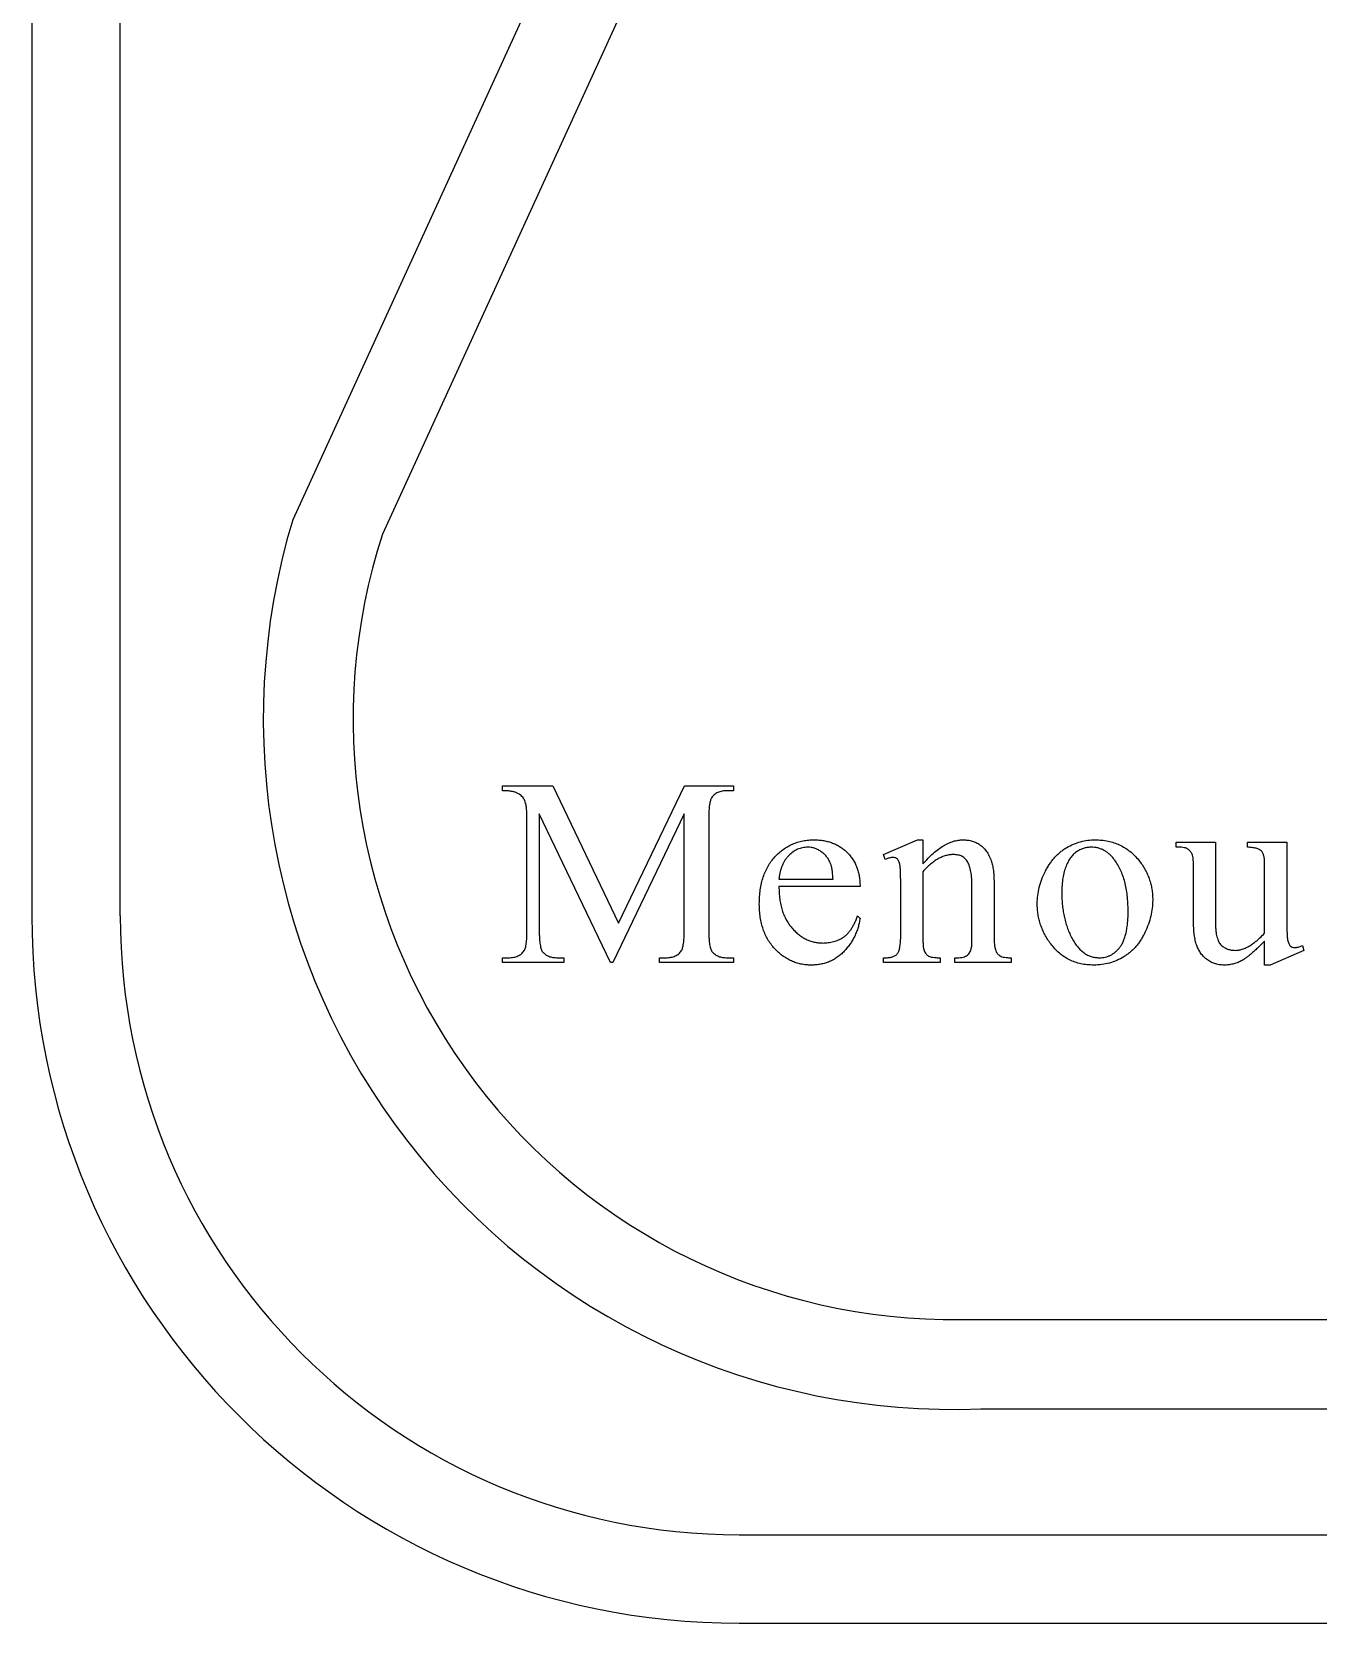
# Model space of a CAD drawing. Header units: millimetres. Extents: x -130 to 450, y -100 to 100.
# Drawn here: x -130 to -57.3, y -100 to -10 of the extents above; entities that cross this region are included whole.
import ezdxf

# ---------------------------------------------------------------- set-up
doc = ezdxf.new("R2010")
doc.units = ezdxf.units.MM

msp = doc.modelspace()

# ---------------------------------------------------------------- linework, layer by layer
at = {"color": 7, "linetype": 'Continuous', "lineweight": 25}
for p, q in [((-65.691, 70.62), (-115.249, -37.615)), ((-62.088, 66.606), (-110.18, -38.427)), ((-130, 60), (-130, -60)), ((-125, -60), (-125, 60)), ((-103.39, -52.653), (-100.543, -52.653)), ((-103.39, -52.931), (-103.39, -52.653)), ((-100.543, -52.653), (-96.824, -60.422)), ((-96.824, -60.422), (-93.104, -52.653)), ((-93.104, -52.653), (-90.335, -52.653)), ((-90.335, -52.931), (-90.676, -52.931)), ((-90.335, -52.653), (-90.335, -52.931)), ((-102.002, -60.847), (-102.002, -54.458)), ((-101.307, -54.239), (-101.307, -60.847)), ((-97.279, -62.653), (-101.307, -54.239)), ((-93.113, -54.239), (-97.14, -62.653)), ((-93.113, -60.847), (-93.113, -54.239)), ((-91.724, -54.458), (-91.724, -60.847)), ((-81.842, -56.542), (-79.919, -55.708)), ((-79.919, -55.708), (-79.62, -55.708)), ((-79.62, -55.708), (-79.62, -57.071)), ((-81.746, -56.82), (-81.842, -56.542)), ((-65.294, -55.847), (-63.071, -55.847)), ((-65.294, -56.125), (-65.294, -55.847)), ((-63.071, -55.847), (-63.071, -60.411)), ((-61.266, -55.847), (-59.044, -55.847)), ((-61.266, -56.125), (-61.266, -55.847)), ((-59.044, -55.847), (-59.044, -60.014)), ((-79.62, -57.51), (-79.62, -61.125)), ((-64.321, -60.138), (-64.321, -57.097)), ((-60.294, -60.991), (-60.294, -57.097)), ((-87.755, -57.931), (-84.7, -57.931)), ((-83.172, -58.347), (-87.755, -58.347)), ((-76.842, -61.125), (-76.842, -58.321)), ((-75.592, -58.247), (-75.592, -61.125)), ((-80.87, -61.125), (-80.87, -58.486)), ((-83.311, -60.014), (-83.172, -60.153)), ((-60.294, -62.792), (-60.294, -61.429)), ((-58.071, -61.958), (-59.981, -62.792)), ((-58.16, -61.681), (-58.071, -61.958)), ((-103.39, -62.375), (-103.043, -62.375)), ((-103.39, -62.653), (-103.39, -62.375)), ((-99.918, -62.653), (-103.39, -62.653)), ((-100.265, -62.375), (-99.918, -62.375)), ((-99.918, -62.375), (-99.918, -62.653)), ((-97.14, -62.653), (-97.279, -62.653)), ((-94.502, -62.375), (-94.154, -62.375)), ((-94.502, -62.653), (-94.502, -62.375)), ((-90.335, -62.653), (-94.502, -62.653)), ((-90.676, -62.375), (-90.335, -62.375)), ((-90.335, -62.375), (-90.335, -62.653)), ((-81.842, -62.375), (-81.703, -62.375)), ((-81.842, -62.653), (-81.842, -62.375)), ((-78.648, -62.653), (-81.842, -62.653)), ((-78.648, -62.375), (-78.648, -62.653)), ((-77.814, -62.375), (-77.688, -62.375)), ((-77.814, -62.653), (-77.814, -62.375)), ((-74.62, -62.653), (-77.814, -62.653)), ((-74.62, -62.375), (-74.62, -62.653)), ((-59.981, -62.792), (-60.294, -62.792)), ((-78.462, -82.831), (12.328, -82.831)), ((-76.345, -87.887), (14.446, -87.887)), ((-90, -95), (410, -95)), ((-90, -100), (410, -100))]:
    msp.add_line(p, q, dxfattribs=at)
for centre, radius, start, end in [((-77.88, -48.885), 39.032, 163.21696, 272.25345), ((-77.88, -48.885), 33.951, 162.05875, 269.01661), ((-90, -60), 40, 180, 270), ((-90, -60), 35, 180, 270)]:
    msp.add_arc(centre, radius, start, end, dxfattribs=at)
for points, knots in [([(-102.147, -53.456), (-102.166, -53.42), (-102.205, -53.345), (-102.288, -53.246), (-102.395, -53.158), (-102.522, -53.075), (-102.683, -53.006), (-102.883, -52.962), (-103.123, -52.934), (-103.297, -52.932), (-103.39, -52.931)], [0, 0, 0, 0, 0.085709, 0.176324, 0.270055, 0.374537, 0.493588, 0.635772, 0.803993, 1, 1, 1, 1]), ([(-90.676, -52.931), (-90.726, -52.932), (-90.824, -52.934), (-90.964, -52.955), (-91.094, -52.983), (-91.212, -53.028), (-91.318, -53.083), (-91.413, -53.154), (-91.496, -53.237), (-91.542, -53.3), (-91.565, -53.332)], [0, 0, 0, 0, 0.149083, 0.286602, 0.4177, 0.538236, 0.656267, 0.770318, 0.884666, 1, 1, 1, 1]), ([(-102.002, -54.458), (-102.003, -54.351), (-102.005, -54.15), (-102.033, -53.875), (-102.074, -53.645), (-102.124, -53.515), (-102.147, -53.456)], [0, 0, 0, 0, 0.317275, 0.589019, 0.814861, 1, 1, 1, 1]), ([(-91.565, -53.332), (-91.578, -53.356), (-91.607, -53.408), (-91.638, -53.5), (-91.663, -53.612), (-91.687, -53.743), (-91.704, -53.895), (-91.713, -54.065), (-91.724, -54.255), (-91.724, -54.388), (-91.724, -54.458)], [0, 0, 0, 0, 0.070198, 0.154534, 0.25361, 0.370823, 0.502178, 0.651868, 0.816561, 1, 1, 1, 1]), ([(-88.866, -59.337), (-88.864, -59.198), (-88.861, -58.927), (-88.814, -58.534), (-88.75, -58.162), (-88.651, -57.817), (-88.528, -57.492), (-88.373, -57.193), (-88.195, -56.915), (-87.986, -56.666), (-87.76, -56.44), (-87.514, -56.246), (-87.257, -56.079), (-86.985, -55.942), (-86.698, -55.837), (-86.397, -55.764), (-86.083, -55.717), (-85.868, -55.711), (-85.759, -55.708)], [0, 0, 0, 0, 0.077568, 0.151102, 0.22088, 0.287607, 0.351649, 0.414317, 0.475022, 0.535824, 0.595501, 0.653268, 0.709944, 0.766468, 0.822806, 0.880197, 0.93896, 1, 1, 1, 1]), ([(-85.759, -55.708), (-85.666, -55.71), (-85.485, -55.714), (-85.22, -55.75), (-84.968, -55.806), (-84.728, -55.884), (-84.5, -55.985), (-84.285, -56.108), (-84.083, -56.256), (-83.896, -56.424), (-83.724, -56.609), (-83.575, -56.813), (-83.452, -57.033), (-83.349, -57.267), (-83.268, -57.516), (-83.213, -57.78), (-83.177, -58.058), (-83.174, -58.25), (-83.172, -58.347)], [0, 0, 0, 0, 0.06686, 0.130565, 0.192612, 0.253023, 0.312378, 0.372003, 0.431406, 0.492393, 0.553344, 0.613477, 0.674008, 0.735007, 0.797564, 0.862161, 0.929489, 1, 1, 1, 1]), ([(-79.62, -57.071), (-79.523, -56.964), (-79.336, -56.756), (-79.043, -56.477), (-78.752, -56.242), (-78.466, -56.048), (-78.183, -55.896), (-77.902, -55.789), (-77.623, -55.722), (-77.438, -55.713), (-77.348, -55.708)], [0, 0, 0, 0, 0.159311, 0.307304, 0.444215, 0.569757, 0.686838, 0.796613, 0.900243, 1, 1, 1, 1]), ([(-77.348, -55.708), (-77.258, -55.711), (-77.083, -55.717), (-76.832, -55.772), (-76.599, -55.855), (-76.387, -55.98), (-76.192, -56.142), (-76.022, -56.352), (-75.871, -56.604), (-75.795, -56.794), (-75.755, -56.893)], [0, 0, 0, 0, 0.126236, 0.24459, 0.359335, 0.472245, 0.589054, 0.713146, 0.849393, 1, 1, 1, 1]), ([(-73.151, -59.313), (-73.146, -59.159), (-73.135, -58.85), (-73.043, -58.389), (-72.9, -57.93), (-72.732, -57.557), (-72.575, -57.267), (-72.446, -57.061), (-72.305, -56.871), (-72.158, -56.695), (-72.002, -56.534), (-71.836, -56.389), (-71.663, -56.254), (-71.417, -56.104), (-71.101, -55.943), (-70.704, -55.809), (-70.296, -55.722), (-70.019, -55.713), (-69.881, -55.708)], [0, 0, 0, 0, 0.085205, 0.171356, 0.259661, 0.351428, 0.397563, 0.442637, 0.485963, 0.528389, 0.569807, 0.610451, 0.650808, 0.690992, 0.769929, 0.846679, 0.923228, 1, 1, 1, 1]), ([(-69.881, -55.708), (-69.755, -55.711), (-69.51, -55.717), (-69.152, -55.773), (-68.813, -55.864), (-68.494, -55.991), (-68.191, -56.152), (-67.911, -56.354), (-67.648, -56.589), (-67.492, -56.769), (-67.413, -56.861)], [0, 0, 0, 0, 0.133184, 0.260762, 0.384261, 0.505075, 0.625496, 0.747346, 0.871501, 1, 1, 1, 1]), ([(-86.134, -56.125), (-86.232, -56.131), (-86.426, -56.143), (-86.708, -56.236), (-86.97, -56.392), (-87.172, -56.562), (-87.317, -56.727), (-87.417, -56.864), (-87.504, -57.013), (-87.58, -57.174), (-87.644, -57.347), (-87.692, -57.531), (-87.733, -57.727), (-87.747, -57.862), (-87.755, -57.931)], [0, 0, 0, 0, 0.109558, 0.218079, 0.329936, 0.450508, 0.513312, 0.576744, 0.640897, 0.707463, 0.775895, 0.8475, 0.922135, 1, 1, 1, 1]), ([(-84.851, -57.013), (-84.884, -56.947), (-84.948, -56.817), (-85.069, -56.638), (-85.22, -56.489), (-85.386, -56.358), (-85.565, -56.254), (-85.75, -56.18), (-85.941, -56.134), (-86.069, -56.128), (-86.134, -56.125)], [0, 0, 0, 0, 0.133685, 0.263341, 0.390894, 0.519422, 0.645663, 0.766201, 0.882455, 1, 1, 1, 1]), ([(-77.884, -56.542), (-77.956, -56.545), (-78.103, -56.551), (-78.322, -56.599), (-78.54, -56.676), (-78.759, -56.781), (-78.976, -56.919), (-79.192, -57.088), (-79.412, -57.284), (-79.549, -57.432), (-79.62, -57.51)], [0, 0, 0, 0, 0.106278, 0.214608, 0.326933, 0.444532, 0.569835, 0.703641, 0.846274, 1, 1, 1, 1]), ([(-76.842, -58.321), (-76.843, -58.246), (-76.845, -58.101), (-76.856, -57.891), (-76.872, -57.696), (-76.898, -57.519), (-76.933, -57.357), (-76.974, -57.212), (-77.02, -57.081), (-77.078, -56.966), (-77.142, -56.865), (-77.218, -56.778), (-77.304, -56.705), (-77.4, -56.645), (-77.506, -56.597), (-77.623, -56.565), (-77.75, -56.545), (-77.838, -56.543), (-77.884, -56.542)], [0, 0, 0, 0, 0.096201, 0.18603, 0.268673, 0.345318, 0.415338, 0.479746, 0.538849, 0.592617, 0.643408, 0.691259, 0.739811, 0.786769, 0.836444, 0.887386, 0.941669, 1, 1, 1, 1]), ([(-70.106, -56.125), (-70.172, -56.128), (-70.303, -56.134), (-70.5, -56.181), (-70.697, -56.255), (-70.894, -56.359), (-71.084, -56.498), (-71.252, -56.688), (-71.401, -56.92), (-71.531, -57.196), (-71.638, -57.513), (-71.708, -57.875), (-71.755, -58.277), (-71.76, -58.56), (-71.762, -58.708)], [0, 0, 0, 0, 0.057086, 0.114771, 0.176202, 0.240704, 0.308495, 0.381023, 0.461005, 0.549257, 0.646645, 0.753179, 0.87092, 1, 1, 1, 1]), ([(-68.78, -56.843), (-68.824, -56.786), (-68.909, -56.674), (-69.054, -56.528), (-69.206, -56.402), (-69.37, -56.303), (-69.541, -56.223), (-69.722, -56.167), (-69.911, -56.13), (-70.04, -56.127), (-70.106, -56.125)], [0, 0, 0, 0, 0.1377302, 0.2677313, 0.3925128, 0.5141305, 0.6328785, 0.7531057, 0.8740222, 1, 1, 1, 1]), ([(-64.321, -57.097), (-64.323, -57.028), (-64.325, -56.901), (-64.339, -56.727), (-64.365, -56.588), (-64.416, -56.451), (-64.513, -56.318), (-64.645, -56.218), (-64.783, -56.164), (-64.923, -56.138), (-65.096, -56.124), (-65.224, -56.125), (-65.294, -56.125)], [0, 0, 0, 0, 0.126966, 0.231806, 0.318137, 0.384667, 0.498383, 0.613655, 0.681897, 0.766932, 0.873089, 1, 1, 1, 1]), ([(-60.294, -57.097), (-60.295, -57.011), (-60.297, -56.853), (-60.334, -56.638), (-60.389, -56.466), (-60.475, -56.331), (-60.609, -56.239), (-60.785, -56.177), (-61.01, -56.138), (-61.175, -56.13), (-61.266, -56.125)], [0, 0, 0, 0, 0.158927, 0.291646, 0.400524, 0.490827, 0.581572, 0.694331, 0.832775, 1, 1, 1, 1]), ([(-84.7, -57.931), (-84.707, -57.83), (-84.719, -57.644), (-84.751, -57.39), (-84.791, -57.183), (-84.833, -57.065), (-84.851, -57.013)], [0, 0, 0, 0, 0.32401, 0.598113, 0.821434, 1, 1, 1, 1]), ([(-81.323, -56.709), (-81.355, -56.71), (-81.421, -56.713), (-81.522, -56.737), (-81.632, -56.772), (-81.707, -56.803), (-81.746, -56.82)], [0, 0, 0, 0, 0.212452, 0.449288, 0.708036, 1, 1, 1, 1]), ([(-80.87, -58.486), (-80.87, -58.398), (-80.869, -58.231), (-80.871, -57.994), (-80.877, -57.785), (-80.878, -57.603), (-80.89, -57.448), (-80.893, -57.319), (-80.905, -57.219), (-80.919, -57.123), (-80.94, -57.028), (-80.975, -56.935), (-81.012, -56.858), (-81.074, -56.785), (-81.178, -56.72), (-81.273, -56.713), (-81.323, -56.709)], [0, 0, 0, 0, 0.132152, 0.250227, 0.354237, 0.445253, 0.523364, 0.587356, 0.637477, 0.674703, 0.73251, 0.782208, 0.82388, 0.859246, 0.925384, 1, 1, 1, 1]), ([(-75.755, -56.893), (-75.729, -56.976), (-75.672, -57.158), (-75.628, -57.47), (-75.597, -57.839), (-75.594, -58.105), (-75.592, -58.247)], [0, 0, 0, 0, 0.189566, 0.417492, 0.687761, 1, 1, 1, 1]), ([(-68.012, -59.719), (-68.015, -59.571), (-68.021, -59.281), (-68.054, -58.86), (-68.116, -58.464), (-68.196, -58.091), (-68.305, -57.742), (-68.438, -57.418), (-68.592, -57.116), (-68.718, -56.933), (-68.78, -56.843)], [0, 0, 0, 0, 0.1470979, 0.2867155, 0.4187896, 0.5444301, 0.664662, 0.7801404, 0.8917818, 1, 1, 1, 1]), ([(-67.413, -56.861), (-67.35, -56.944), (-67.226, -57.108), (-67.065, -57.368), (-66.928, -57.637), (-66.817, -57.917), (-66.729, -58.205), (-66.669, -58.503), (-66.631, -58.809), (-66.626, -59.017), (-66.623, -59.122)], [0, 0, 0, 0, 0.127751, 0.252236, 0.375792, 0.498193, 0.621569, 0.744918, 0.871081, 1, 1, 1, 1]), ([(-87.755, -58.347), (-87.754, -58.469), (-87.753, -58.706), (-87.716, -59.05), (-87.661, -59.374), (-87.583, -59.679), (-87.479, -59.962), (-87.352, -60.227), (-87.204, -60.473), (-87.083, -60.619), (-87.024, -60.691)], [0, 0, 0, 0, 0.145298, 0.282607, 0.413383, 0.537531, 0.658161, 0.774179, 0.887919, 1, 1, 1, 1]), ([(-85.928, -62.792), (-86.027, -62.789), (-86.223, -62.783), (-86.511, -62.739), (-86.788, -62.664), (-87.054, -62.562), (-87.31, -62.431), (-87.555, -62.269), (-87.787, -62.076), (-88.008, -61.859), (-88.209, -61.614), (-88.385, -61.348), (-88.537, -61.063), (-88.655, -60.756), (-88.751, -60.43), (-88.817, -60.083), (-88.86, -59.717), (-88.864, -59.466), (-88.866, -59.337)], [0, 0, 0, 0, 0.058687, 0.115803, 0.172049, 0.227982, 0.284234, 0.341663, 0.400932, 0.462343, 0.524953, 0.587602, 0.650945, 0.715295, 0.782171, 0.851475, 0.923806, 1, 1, 1, 1]), ([(-72.392, -61.587), (-72.452, -61.502), (-72.572, -61.334), (-72.726, -61.068), (-72.858, -60.795), (-72.963, -60.513), (-73.051, -60.224), (-73.106, -59.927), (-73.146, -59.622), (-73.149, -59.417), (-73.151, -59.313)], [0, 0, 0, 0, 0.1284994, 0.2540108, 0.3772978, 0.5008282, 0.6232141, 0.7473733, 0.8727712, 1, 1, 1, 1]), ([(-71.762, -58.708), (-71.761, -58.831), (-71.758, -59.072), (-71.728, -59.428), (-71.684, -59.77), (-71.621, -60.1), (-71.538, -60.416), (-71.438, -60.721), (-71.321, -61.013), (-71.186, -61.288), (-71.036, -61.54), (-70.874, -61.764), (-70.698, -61.952), (-70.511, -62.107), (-70.312, -62.228), (-70.1, -62.313), (-69.877, -62.365), (-69.724, -62.372), (-69.646, -62.375)], [0, 0, 0, 0, 0.079275, 0.155505, 0.229811, 0.301493, 0.371825, 0.440524, 0.507876, 0.574385, 0.637946, 0.696969, 0.752044, 0.803378, 0.852949, 0.901687, 0.949978, 1, 1, 1, 1]), ([(-66.623, -59.122), (-66.629, -59.273), (-66.641, -59.577), (-66.725, -60.033), (-66.863, -60.491), (-67.019, -60.869), (-67.171, -61.161), (-67.295, -61.37), (-67.429, -61.566), (-67.575, -61.746), (-67.73, -61.912), (-67.895, -62.065), (-68.071, -62.204), (-68.319, -62.367), (-68.647, -62.539), (-69.066, -62.684), (-69.506, -62.777), (-69.808, -62.787), (-69.961, -62.792)], [0, 0, 0, 0, 0.081802, 0.164727, 0.25116, 0.340895, 0.386013, 0.429836, 0.472733, 0.514602, 0.555425, 0.595982, 0.636502, 0.676999, 0.757054, 0.836503, 0.917023, 1, 1, 1, 1]), ([(-83.172, -60.153), (-83.186, -60.241), (-83.215, -60.415), (-83.281, -60.669), (-83.365, -60.915), (-83.471, -61.151), (-83.592, -61.379), (-83.731, -61.599), (-83.892, -61.807), (-84.065, -62.008), (-84.254, -62.193), (-84.46, -62.351), (-84.674, -62.49), (-84.903, -62.598), (-85.142, -62.686), (-85.394, -62.746), (-85.657, -62.784), (-85.837, -62.789), (-85.928, -62.792)], [0, 0, 0, 0, 0.063993, 0.126841, 0.189042, 0.250539, 0.312459, 0.374675, 0.437429, 0.501601, 0.565263, 0.627192, 0.688251, 0.748295, 0.809198, 0.870785, 0.934364, 1, 1, 1, 1]), ([(-85.29, -61.542), (-85.182, -61.538), (-84.973, -61.532), (-84.671, -61.471), (-84.389, -61.376), (-84.173, -61.26), (-84.009, -61.146), (-83.895, -61.038), (-83.783, -60.913), (-83.678, -60.77), (-83.577, -60.608), (-83.482, -60.427), (-83.391, -60.228), (-83.338, -60.087), (-83.311, -60.014)], [0, 0, 0, 0, 0.1188818, 0.2316244, 0.3401456, 0.4473947, 0.5025717, 0.560444, 0.6217679, 0.6876745, 0.7575347, 0.8328546, 0.9139408, 1, 1, 1, 1]), ([(-69.646, -62.375), (-69.588, -62.374), (-69.474, -62.371), (-69.306, -62.342), (-69.147, -62.294), (-68.995, -62.228), (-68.852, -62.143), (-68.716, -62.04), (-68.59, -61.917), (-68.469, -61.775), (-68.359, -61.611), (-68.267, -61.418), (-68.187, -61.2), (-68.122, -60.955), (-68.074, -60.684), (-68.037, -60.386), (-68.015, -60.061), (-68.013, -59.836), (-68.012, -59.719)], [0, 0, 0, 0, 0.0495339, 0.0978247, 0.1449735, 0.1915017, 0.2389094, 0.2870216, 0.3368787, 0.3895337, 0.4452757, 0.5058443, 0.5717816, 0.6434842, 0.722082, 0.8074527, 0.8998018, 1, 1, 1, 1]), ([(-62.592, -62.792), (-62.684, -62.787), (-62.864, -62.779), (-63.125, -62.718), (-63.364, -62.611), (-63.584, -62.468), (-63.776, -62.29), (-63.938, -62.086), (-64.068, -61.859), (-64.168, -61.604), (-64.239, -61.309), (-64.286, -60.966), (-64.316, -60.569), (-64.319, -60.287), (-64.321, -60.138)], [0, 0, 0, 0, 0.07698, 0.150265, 0.222235, 0.295142, 0.368269, 0.440086, 0.511815, 0.585875, 0.668094, 0.764576, 0.874879, 1, 1, 1, 1]), ([(-59.044, -60.014), (-59.044, -60.102), (-59.044, -60.267), (-59.042, -60.502), (-59.038, -60.71), (-59.031, -60.891), (-59.024, -61.046), (-59.02, -61.175), (-59.008, -61.276), (-58.995, -61.373), (-58.97, -61.468), (-58.937, -61.564), (-58.896, -61.644), (-58.834, -61.722), (-58.735, -61.788), (-58.645, -61.799), (-58.601, -61.804)], [0, 0, 0, 0, 0.131505, 0.248886, 0.353242, 0.443507, 0.521826, 0.58603, 0.637399, 0.674748, 0.733002, 0.783885, 0.828125, 0.865977, 0.9335, 1, 1, 1, 1]), ([(-102.16, -61.974), (-102.147, -61.95), (-102.119, -61.898), (-102.087, -61.806), (-102.062, -61.694), (-102.038, -61.563), (-102.021, -61.411), (-102.012, -61.241), (-102.002, -61.051), (-102.002, -60.918), (-102.002, -60.847)], [0, 0, 0, 0, 0.0701976, 0.1545339, 0.2536099, 0.370823, 0.5021778, 0.6518678, 0.8165608, 1, 1, 1, 1]), ([(-101.307, -60.847), (-101.307, -60.924), (-101.307, -61.07), (-101.295, -61.276), (-101.281, -61.461), (-101.259, -61.623), (-101.235, -61.764), (-101.2, -61.88), (-101.163, -61.977), (-101.128, -62.028), (-101.112, -62.052)], [0, 0, 0, 0, 0.186217, 0.353333, 0.503157, 0.636074, 0.750461, 0.849398, 0.931287, 1, 1, 1, 1]), ([(-93.271, -61.974), (-93.258, -61.95), (-93.23, -61.898), (-93.198, -61.806), (-93.174, -61.694), (-93.149, -61.563), (-93.132, -61.411), (-93.123, -61.241), (-93.113, -61.051), (-93.113, -60.918), (-93.113, -60.847)], [0, 0, 0, 0, 0.0701976, 0.1545339, 0.2536099, 0.370823, 0.5021778, 0.6518678, 0.8165608, 1, 1, 1, 1]), ([(-91.724, -60.847), (-91.724, -60.924), (-91.724, -61.07), (-91.712, -61.276), (-91.698, -61.461), (-91.677, -61.624), (-91.649, -61.764), (-91.615, -61.881), (-91.575, -61.977), (-91.539, -62.028), (-91.522, -62.052)], [0, 0, 0, 0, 0.185847, 0.352631, 0.502157, 0.634811, 0.749307, 0.848048, 0.930466, 1, 1, 1, 1]), ([(-87.024, -60.691), (-86.962, -60.759), (-86.842, -60.891), (-86.644, -61.064), (-86.439, -61.212), (-86.224, -61.332), (-86.003, -61.428), (-85.772, -61.491), (-85.534, -61.535), (-85.372, -61.54), (-85.29, -61.542)], [0, 0, 0, 0, 0.137734, 0.267997, 0.395079, 0.51732, 0.636725, 0.756557, 0.87691, 1, 1, 1, 1]), ([(-81.703, -62.375), (-81.627, -62.373), (-81.488, -62.37), (-81.298, -62.319), (-81.145, -62.239), (-81.029, -62.116), (-80.954, -61.943), (-80.906, -61.721), (-80.874, -61.443), (-80.871, -61.237), (-80.87, -61.125)], [0, 0, 0, 0, 0.128855, 0.23771, 0.332326, 0.420651, 0.521845, 0.648975, 0.80829, 1, 1, 1, 1]), ([(-79.62, -61.125), (-79.619, -61.228), (-79.618, -61.411), (-79.606, -61.654), (-79.587, -61.833), (-79.559, -61.928), (-79.548, -61.965)], [0, 0, 0, 0, 0.364361, 0.649565, 0.861835, 1, 1, 1, 1]), ([(-76.868, -61.813), (-76.864, -61.785), (-76.853, -61.709), (-76.847, -61.566), (-76.843, -61.365), (-76.842, -61.212), (-76.842, -61.125)], [0, 0, 0, 0, 0.123853, 0.332131, 0.621994, 1, 1, 1, 1]), ([(-75.592, -61.125), (-75.591, -61.223), (-75.589, -61.401), (-75.572, -61.642), (-75.547, -61.834), (-75.51, -61.941), (-75.494, -61.987)], [0, 0, 0, 0, 0.336328, 0.613514, 0.832993, 1, 1, 1, 1]), ([(-63.071, -60.411), (-63.071, -60.487), (-63.07, -60.633), (-63.054, -60.841), (-63.03, -61.028), (-62.992, -61.195), (-62.947, -61.342), (-62.895, -61.47), (-62.826, -61.576), (-62.725, -61.688), (-62.579, -61.796), (-62.388, -61.892), (-62.177, -61.947), (-62.032, -61.954), (-61.958, -61.958)], [0, 0, 0, 0, 0.104317, 0.199928, 0.28618, 0.363537, 0.43423, 0.496966, 0.553724, 0.605776, 0.704314, 0.800711, 0.898289, 1, 1, 1, 1]), ([(-61.958, -61.958), (-61.904, -61.955), (-61.789, -61.949), (-61.614, -61.911), (-61.43, -61.845), (-61.231, -61.759), (-61.019, -61.631), (-60.792, -61.459), (-60.545, -61.244), (-60.381, -61.079), (-60.294, -60.991)], [0, 0, 0, 0, 0.082688, 0.173647, 0.271309, 0.379548, 0.502248, 0.645999, 0.811933, 1, 1, 1, 1]), ([(-103.043, -62.375), (-102.993, -62.374), (-102.896, -62.372), (-102.757, -62.351), (-102.628, -62.322), (-102.511, -62.278), (-102.405, -62.222), (-102.31, -62.152), (-102.229, -62.068), (-102.183, -62.005), (-102.16, -61.974)], [0, 0, 0, 0, 0.147798, 0.286105, 0.41587, 0.537096, 0.655802, 0.770506, 0.884006, 1, 1, 1, 1]), ([(-101.112, -62.052), (-101.063, -62.102), (-100.963, -62.203), (-100.762, -62.306), (-100.526, -62.366), (-100.356, -62.372), (-100.265, -62.375)], [0, 0, 0, 0, 0.2233651, 0.4548626, 0.7115093, 1, 1, 1, 1]), ([(-94.154, -62.375), (-94.104, -62.374), (-94.006, -62.372), (-93.866, -62.351), (-93.737, -62.322), (-93.619, -62.279), (-93.513, -62.222), (-93.419, -62.152), (-93.338, -62.069), (-93.293, -62.005), (-93.271, -61.974)], [0, 0, 0, 0, 0.149792, 0.287965, 0.417604, 0.540716, 0.657423, 0.772017, 0.885407, 1, 1, 1, 1]), ([(-91.522, -62.052), (-91.473, -62.102), (-91.373, -62.204), (-91.171, -62.305), (-90.935, -62.367), (-90.766, -62.372), (-90.676, -62.375)], [0, 0, 0, 0, 0.2234086, 0.457001, 0.7114531, 1, 1, 1, 1]), ([(-79.548, -61.965), (-79.533, -61.999), (-79.503, -62.064), (-79.442, -62.149), (-79.377, -62.223), (-79.296, -62.284), (-79.187, -62.328), (-79.042, -62.356), (-78.858, -62.372), (-78.722, -62.374), (-78.648, -62.375)], [0, 0, 0, 0, 0.104309, 0.200514, 0.290968, 0.379398, 0.482994, 0.61785, 0.791008, 1, 1, 1, 1]), ([(-77.688, -62.375), (-77.624, -62.374), (-77.504, -62.371), (-77.34, -62.347), (-77.207, -62.302), (-77.1, -62.239), (-77.021, -62.154), (-76.955, -62.056), (-76.902, -61.941), (-76.88, -61.857), (-76.868, -61.813)], [0, 0, 0, 0, 0.175345, 0.324835, 0.44995, 0.55594, 0.657544, 0.76399, 0.87671, 1, 1, 1, 1]), ([(-75.494, -61.987), (-75.464, -62.043), (-75.405, -62.156), (-75.275, -62.267), (-75.137, -62.326), (-74.995, -62.353), (-74.819, -62.373), (-74.69, -62.374), (-74.62, -62.375)], [0, 0, 0, 0, 0.186247, 0.372458, 0.483365, 0.622047, 0.794567, 1, 1, 1, 1]), ([(-69.961, -62.792), (-70.085, -62.788), (-70.328, -62.781), (-70.683, -62.723), (-71.019, -62.63), (-71.335, -62.497), (-71.631, -62.325), (-71.908, -62.119), (-72.164, -61.871), (-72.315, -61.683), (-72.392, -61.587)], [0, 0, 0, 0, 0.131786, 0.258818, 0.381131, 0.502198, 0.622191, 0.744251, 0.869436, 1, 1, 1, 1]), ([(-60.294, -61.429), (-60.364, -61.501), (-60.5, -61.638), (-60.697, -61.833), (-60.884, -62.003), (-61.056, -62.157), (-61.214, -62.289), (-61.363, -62.397), (-61.496, -62.488), (-61.656, -62.58), (-61.853, -62.666), (-62.094, -62.738), (-62.34, -62.783), (-62.508, -62.789), (-62.592, -62.792)], [0, 0, 0, 0, 0.1096954, 0.2099296, 0.3018879, 0.3850057, 0.4605244, 0.5269895, 0.5848669, 0.6356569, 0.727686, 0.8181212, 0.9084878, 1, 1, 1, 1]), ([(-58.601, -61.804), (-58.568, -61.802), (-58.497, -61.798), (-58.389, -61.776), (-58.275, -61.735), (-58.2, -61.699), (-58.16, -61.681)], [0, 0, 0, 0, 0.217179, 0.457013, 0.715835, 1, 1, 1, 1])]:
    msp.add_open_spline(points, degree=3, knots=knots, dxfattribs=at)

doc.saveas('drawing.dxf')
